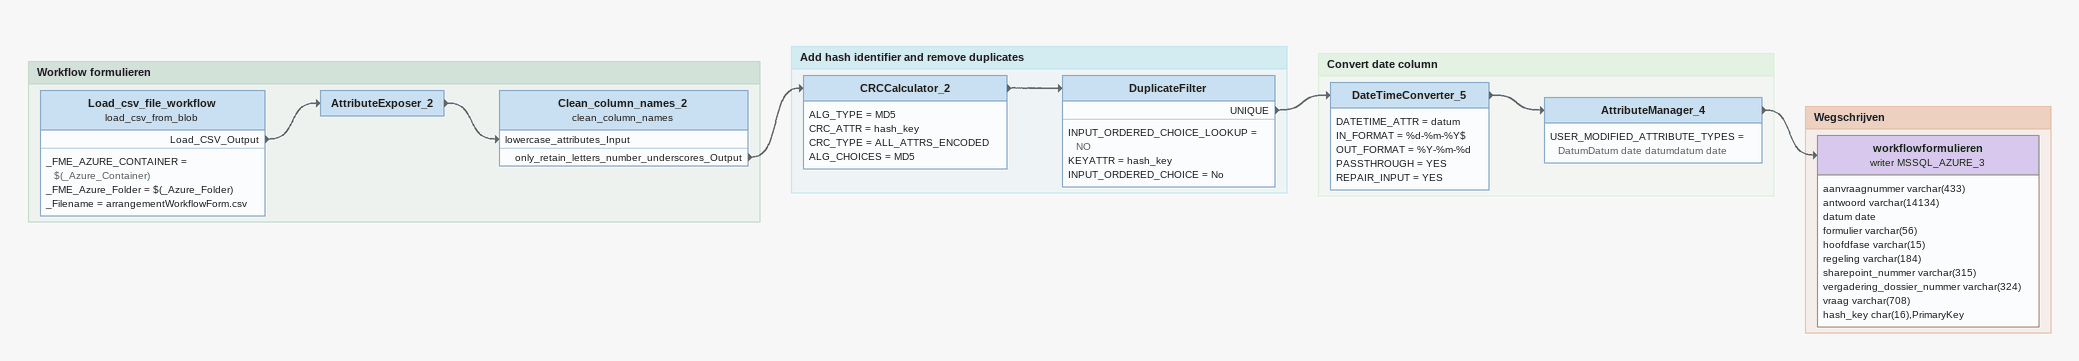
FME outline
Bookmark: Workflow formulieren
Load_csv_file_workflow: load_csv_from_blob
    _FME_AZURE_CONTAINER = $(_Azure_Container)
    _FME_Azure_Folder = $(_Azure_Folder)
    _Filename = arrangementWorkflowForm.csv
    Load_CSV_Output -> AttributeExposer_2
AttributeExposer_2
    -> Clean_column_names_2 [lowercase_attributes_Input]
Clean_column_names_2: clean_column_names
    only_retain_letters_number_underscores_Output -> CRCCalculator_2

Bookmark: Add hash identifier and remove duplicates
CRCCalculator_2
    ALG_TYPE = MD5
    CRC_ATTR = hash_key
    CRC_TYPE = ALL_ATTRS_ENCODED
    ALG_CHOICES = MD5
    -> DuplicateFilter
DuplicateFilter
    INPUT_ORDERED_CHOICE_LOOKUP = NO
    KEYATTR = hash_key
    INPUT_ORDERED_CHOICE = No
    UNIQUE -> DateTimeConverter_5

Bookmark: Convert date column
DateTimeConverter_5
    DATETIME_ATTR = datum
    IN_FORMAT = %d-%m-%Y$
    OUT_FORMAT = %Y-%m-%d
    PASSTHROUGH = YES
    REPAIR_INPUT = YES
    -> AttributeManager_4
AttributeManager_4
    USER_MODIFIED_ATTRIBUTE_TYPES = DatumDatum date datumdatum date
    -> workflowformulieren (writer MSSQL_AZURE_3)

Bookmark: Wegschrijven
workflowformulieren (writer MSSQL_AZURE_3)
    attributes: aanvraagnummer varchar(433), antwoord varchar(14134), datum date, formulier varchar(56), hoofdfase varchar(15), regeling varchar(184), sharepoint_nummer varchar(315), vergadering_dossier_nummer varchar(324), vraag varchar(708), hash_key char(16),PrimaryKey
